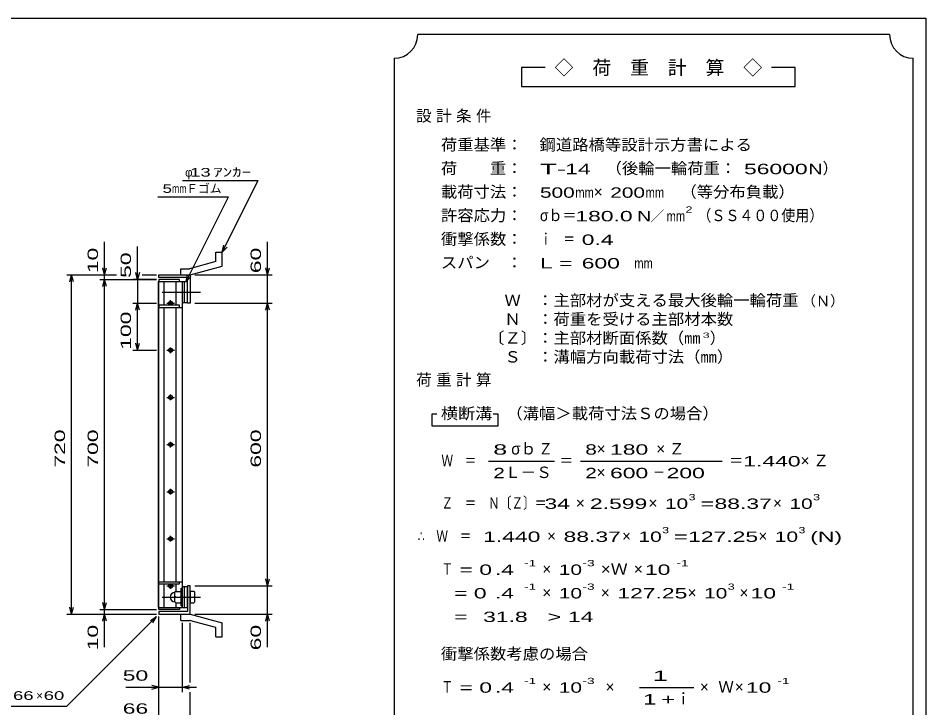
# Model space of a CAD drawing. Units: millimetres, scale not verified. Extents: x -1820 to 1731, y -1282 to 1054.
# Drawn here: x -193 to 1731, y -410 to 1054 of the extents above; entities that cross this region are included whole.
import ezdxf
from ezdxf.enums import TextEntityAlignment as Align

# ---------------------------------------------------------------- set-up
doc = ezdxf.new("R2010")
doc.units = ezdxf.units.MM
doc.header["$LTSCALE"] = 10
doc.linetypes.add('CHAIN', pattern=[18.5, 12, -1.5, 3.5, -1.5])
for name, color, linetype, lineweight in [('0_2', 150, 'Continuous', 25), ('16', 3, 'Continuous', 25), ('19', 6, 'Continuous', 25), ('22', 2, 'Continuous', 25)]:
    doc.layers.add(name, color=color, linetype=linetype, lineweight=lineweight)
doc.styles.add('ベクトル', font='')
doc.styles.get('ベクトル').set_extended_font_data('ベクトル')

msp = doc.modelspace()

# ---------------------------------------------------------------- linework, layer by layer
at = {"layer": '0_2'}
for p, q in [((-1729, 1053.5), (1731, 1053.5)), ((1731, 1053.5), (1731, -1146.5))]:
    msp.add_line(p, q, dxfattribs=at)
at = {"layer": '16'}
for p, q in [((104.3, -196.5), (104.3, 494.5)), ((104.3, 494.5), (105, 494.5)), ((149, 499), (105, 499)), ((105, 499), (105, 494.5)), ((105, 494.5), (149, 494.5)), ((105, -196.5), (105, 494.5)), ((105, 494.5), (155, 494.5)), ((116.5, 444.5), (116.5, 494.5)), ((141.5, 444.5), (141.5, 494.5)), ((149, 494.5), (149, 499)), ((155, -196.5), (155, 494.5)), ((155, 494.5), (159.5, 494.5)), ((159.5, 450.5), (159.5, 494.5)), ((159.5, 494.5), (165.5, 494.5)), ((165.5, 450.5), (165.5, 494.5)), ((105, 444.5), (105, 440)), ((149, 444.5), (105, 444.5)), ((122, 449), (138, 449)), ((128, 452), (132, 452)), ((128, 446), (132, 446)), ((130, 444.5), (130, 455)), ((149, 440), (149, 444.5)), ((155, 450.5), (159.5, 450.5)), ((159.5, 450.5), (165.5, 450.5)), ((105, 440), (155, 440)), ((116.5, -142), (116.5, 440)), ((141.5, -142), (141.5, 440)), ((122, 349), (138, 349)), ((128, 352), (132, 352)), ((130, 343), (130, 355)), ((128, 346), (132, 346)), ((128, 252), (132, 252)), ((130, 243), (130, 255)), ((122, 249), (138, 249)), ((128, 246), (132, 246)), ((130, 143), (130, 155)), ((122, 149), (138, 149)), ((128, 152), (132, 152)), ((128, 146), (132, 146)), ((122, 49), (138, 49)), ((128, 52), (132, 52)), ((128, 46), (132, 46)), ((130, 43), (130, 55)), ((122, -51), (138, -51)), ((128, -48), (132, -48)), ((128, -54), (132, -54)), ((130, -57), (130, -45)), ((105, -146.5), (105, -142)), ((105, -142), (155, -142)), ((105, -146.5), (149, -146.5)), ((116.5, -196.5), (116.5, -146.5)), ((122, -151), (138, -151)), ((128, -148), (132, -148)), ((130, -157), (130, -146.5)), ((141.5, -161.5), (141.5, -146.5)), ((149, -146.5), (149, -142)), ((155, -152.5), (159.5, -152.5)), ((159.5, -196.5), (159.5, -152.5)), ((159.5, -152.5), (165.5, -152.5)), ((165.5, -196.5), (165.5, -152.5)), ((128, -154), (132, -154)), ((141, -162.5), (139, -164.5)), ((139, -184.5), (139, -164.5)), ((141, -174.5), (139, -172.5)), ((141, -162.5), (150, -162.5)), ((152, -164.5), (150, -162.5)), ((150, -174.5), (152, -172.5)), ((152, -193), (152, -156)), ((152, -156), (155, -156)), ((155, -193), (155, -156)), ((141, -174.5), (139, -176.5)), ((139, -184.5), (141, -186.5)), ((141, -174.5), (150, -174.5)), ((141, -186.5), (150, -186.5)), ((141.5, -196.5), (141.5, -187.5)), ((152, -176.5), (150, -174.5)), ((150, -186.5), (152, -184.5)), ((104.3, -196.5), (105, -196.5)), ((105, -196.5), (149, -196.5)), ((105, -201), (105, -196.5)), ((105, -196.5), (155, -196.5)), ((149, -201), (105, -201)), ((149, -196.5), (149, -201)), ((152, -193), (155, -193)), ((155, -196.5), (159.5, -196.5)), ((159.5, -196.5), (165.5, -196.5))]:
    msp.add_line(p, q, dxfattribs=at)
at = {"layer": '16', "linetype": 'CHAIN'}
for p, q in [((112, 472.5), (193, 472.5)), ((112, -174.5), (193, -174.5))]:
    msp.add_line(p, q, dxfattribs=at)
at = {"layer": '16'}
for centre, radius, start, end in [((128, 449), 3, 90, 270), ((130, 449), 4, 46.6, 133.4), ((130, 449), 4, 226.6, 313.4), ((132, 449), 3, 270, 90), ((128, 349), 3, 90, 270), ((130, 349), 4, 46.6, 133.4), ((132, 349), 3, 270, 90), ((130, 349), 4, 226.6, 313.4), ((128, 249), 3, 90, 270), ((130, 249), 4, 46.6, 133.4), ((132, 249), 3, 270, 90), ((130, 249), 4, 226.6, 313.4), ((128, 149), 3, 90, 270), ((130, 149), 4, 46.6, 133.4), ((130, 149), 4, 226.6, 313.4), ((132, 149), 3, 270, 90), ((128, 49), 3, 90, 270), ((130, 49), 4, 46.6, 133.4), ((130, 49), 4, 226.6, 313.4), ((132, 49), 3, 270, 90), ((128, -51), 3, 90, 270), ((130, -51), 4, 46.6, 133.4), ((130, -51), 4, 226.6, 313.4), ((132, -51), 3, 270, 90), ((128, -151), 3, 90, 270), ((130, -151), 4, 46.6, 133.4), ((130, -151), 4, 226.6, 313.4), ((132, -151), 3, 270, 90), ((139, -174.5), 10, 90, 270)]:
    msp.add_arc(centre, radius, start, end, dxfattribs=at)
at = {"layer": '19'}
for p, q in [((226.1, 557.1), (239.1, 557.1)), ((226.1, 537.1), (226.1, 557.1)), ((239.1, 527.1), (239.1, 557.1)), ((151.5, 522), (169.8, 522)), ((151.5, 509), (151.5, 522)), ((226.1, 537.1), (169.8, 522)), ((171.5, 509), (239.1, 527.1)), ((105, 503), (105, 509)), ((105, 509), (171.5, 509)), ((165.5, 503), (105, 503)), ((151.5, 509), (171.5, 509)), ((165.5, 449), (165.5, 503)), ((171.5, 509), (171.5, 449)), ((171.5, 449), (165.5, 449)), ((171.5, -151), (165.5, -151)), ((165.5, -151), (165.5, -205)), ((171.5, -211), (171.5, -151)), ((179.5, -162.5), (171.5, -162.5)), ((171.5, -162.5), (171.5, -186.5)), ((181.5, -164.5), (179.5, -162.5)), ((181.5, -172.5), (179.5, -174.5)), ((181.5, -184.5), (181.5, -164.5)), ((171.5, -174.5), (179.5, -174.5)), ((171.5, -186.5), (179.5, -186.5)), ((179.5, -174.5), (181.5, -176.5)), ((179.5, -186.5), (181.5, -184.5)), ((105, -205), (105, -211)), ((165.5, -205), (105, -205)), ((105, -211), (171.5, -211)), ((151.5, -211), (171.5, -211)), ((151.5, -224), (151.5, -211)), ((171.5, -211), (239.1, -229.1)), ((151.5, -224), (169.8, -224)), ((226.1, -239.1), (169.8, -224)), ((239.1, -259.1), (239.1, -229.1)), ((226.1, -259.1), (226.1, -239.1)), ((226.1, -259.1), (239.1, -259.1))]:
    msp.add_line(p, q, dxfattribs=at)
at = {"layer": '22', "color": 4}
for p, q in [((1654, 1018.5), (654, 1018.5)), ((604, 968.5), (604, -581.5)), ((1704, -581.5), (1704, 968.5)), ((924, 948.5), (874, 948.5)), ((874, 948.5), (874, 908.5)), ((1454, 948.5), (1404, 948.5)), ((1454, 908.5), (1454, 948.5)), ((874, 908.5), (1454, 908.5)), ((155.5, 709), (315.5, 709)), ((239.5, 557), (315.5, 709)), ((103, 674.5), (253, 674.5)), ((163, 494.5), (253, 674.5)), ((-10, 509), (-10, 579)), ((335.5, 509), (335.5, 579)), ((60, 499), (60, 569)), ((239.5, 557), (242.5, 571.6)), ((239.5, 557), (249.5, 568)), ((-10, 509), (-14, 524)), ((-10, 509), (-6, 524)), ((335.5, 509), (331.5, 524)), ((335.5, 509), (339.5, 524)), ((-90, 509), (15, 509)), ((-84, 494), (-80, 509)), ((-76, 494), (-80, 509)), ((-80, -211), (-80, 509)), ((-20, 509), (15, 509)), ((-10, 499), (-10, 509)), ((60, 499), (56, 514)), ((64, 514), (60, 499)), ((70, 509), (100, 509)), ((70, 509), (100, 509)), ((163, 494.5), (166, 509.1)), ((163, 494.5), (173, 505.5)), ((181.5, 509), (345.5, 509)), ((335.5, 449), (335.5, 509)), ((-20, 499), (100, 499)), ((-14, 484), (-10, 499)), ((-6, 484), (-10, 499)), ((-10, -201), (-10, 499)), ((100, 499), (50, 499)), ((60, 499), (60, 449)), ((50, 449), (100, 449)), ((56, 434), (60, 449)), ((64, 434), (60, 449)), ((60, 349), (60, 449)), ((181.5, 449), (345.5, 449)), ((331.5, 434), (335.5, 449)), ((339.5, 434), (335.5, 449)), ((335.5, -151), (335.5, 449)), ((50, 349), (100, 349)), ((60, 349), (56, 364)), ((60, 349), (64, 364)), ((694, 213.5), (684, 213.5)), ((684, 213.5), (684, 188.5)), ((824, 213.5), (814, 213.5)), ((824, 188.5), (824, 213.5)), ((684, 188.5), (824, 188.5)), ((804, 113.5), (944, 113.5)), ((999, 113.5), (1299, 113.5)), ((181.5, -151), (345.5, -151)), ((335.5, -151), (331.5, -136)), ((335.5, -151), (339.5, -136)), ((335.5, -211), (335.5, -151)), ((-10, -201), (-14, -186)), ((-10, -201), (-6, -186)), ((-90, -211), (100, -211)), ((-80, -211), (-84, -196)), ((-80, -211), (-76, -196)), ((-20, -201), (100, -201)), ((-20, -211), (100, -211)), ((-14, -226), (-10, -211)), ((-10, -211), (-10, -201)), ((-6, -226), (-10, -211)), ((-10, -281), (-10, -211)), ((181.5, -211), (345.5, -211)), ((331.5, -226), (335.5, -211)), ((339.5, -226), (335.5, -211)), ((335.5, -281), (335.5, -211)), ((-90, -406), (100, -216)), ((87, -224), (100, -216)), ((92, -229), (100, -216)), ((105, -376), (105, -216)), ((105, -446), (105, -216)), ((155, -376), (155, -229)), ((171.5, -356), (171.5, -229)), ((105, -366), (90, -362)), ((155, -366), (170, -362)), ((35, -366), (105, -366)), ((90, -370), (105, -366)), ((105, -366), (155, -366)), ((170, -370), (155, -366)), ((155, -366), (185, -366)), ((171.5, -446), (171.5, -376)), ((1124, -366.5), (1239, -366.5)), ((-290, -406), (-90, -406))]:
    msp.add_line(p, q, dxfattribs=at)
for centre, start, end in [((604, 1018.5), 270, 0), ((1704, 1018.5), 180, 270)]:
    msp.add_arc(centre, 50, start, end, dxfattribs=at)

# ---------------------------------------------------------------- texts
at = {"layer": '22', "style": 'ベクトル'}
for s, height, p in [('◇\u3000荷\u3000重\u3000計\u3000算\u3000◇', 29.33, (944, 948.5)), ('）', 24.2, (1512, 735)), ('φ', 18.3, (160.5, 726.5)), ('Ｆゴム', 18.33, (163, 692)), ('×', 24.2, (1027, 685)), ('／', 22, (1146.5, 633.5)), ('（Ｎ）', 21.99, (1468, 453.5)), ('）', 24.2, (1273, 375)), ('σｂ', 24.19, (852, 140)), ('×', 24.2, (1033, 140)), ('Ｌ－Ｓ', 24.19, (839, 90)), ('×', 24.2, (1033, 90)), ('×', 24.2, (989, 25)), ('×', 24.2, (1143, 25)), ('×', 24.2, (1407, 25)), ('×', 24.2, (928, -45)), ('×', 24.2, (1087, -45)), ('×', 24.2, (1376, -45)), ('×', 24.2, (918, -115)), ('×', 24.2, (1112, -115)), ('×', 24.2, (918, -165)), ('×', 24.2, (1042, -165)), ('×', 24.2, (1226, -165)), ('×', 24.2, (1336, -165)), ('×', 24.2, (918, -365)), ('×', 24.2, (1052, -365)), ('×', 24.2, (1252, -365)), ('Ｗ', 24.2, (1291, -365)), ('×', 24.2, (1326, -365)), ('×', 18.3, (-155, -383.5)), ('ｉ', 24.2, (1200.5, -390))]:
    msp.add_text(s, height=height, dxfattribs=at).set_placement(p, align=Align.MIDDLE_LEFT)
for s, height, width, p in [('荷重基準：\u3000', 24.19, 1.05, (703, 785)), ('鋼道路橋等設計示方書による', 24.19, 1.05, (912, 785)), ('荷\u3000\u3000重：\u3000', 24.19, 1.05, (703, 735)), ('（後輪一輪荷重：', 24.19, 1.05, (1052, 735)), (' 13 ', 18.33, 1.6, (160.5, 726.5)), ('ｱﾝｶｰ', 18.33, 1.6, (220.5, 726.5)), ('T-', 21.99, 2, (913, 733.5)), (' 14 ', 21.99, 1.65, (953, 733.5)), (' 56000', 21.99, 1.65, (1332, 733.5)), ('N', 22, 1.4, (1482, 733.5)), ('5', 18.3, 1.45, (113, 692)), ('mm', 18.33, 0.75, (133, 692)), ('載荷寸法：\u3000', 24.19, 1.05, (703, 685)), ('500', 21.99, 1.5, (913, 683.5)), ('200', 21.99, 1.5, (1062, 683.5)), ('\u3000（等分布負載）', 24.19, 1.05, (1176, 685)), ('mm', 21.99, 0.8, (988, 683.5)), ('mm', 21.99, 0.8, (1137, 683.5)), ('2', 13.2, 1.5, (1221.5, 647.5)), ('許容応力：\u3000', 24.19, 1.05, (703, 635)), ('σｂ＝', 24.19, 0.9, (913, 635)), ('180.0', 21.99, 1.65, (988, 633.5)), ('N', 22, 1.4, (1119, 633.5)), ('mm', 21.99, 0.8, (1181.5, 633.5)), ('（ＳＳ４００使用）', 24.19, 0.9, (1246.5, 635)), ('衝撃係数：\u3000', 24.19, 1.05, (703, 585)), ('ｉ\u3000＝', 24.19, 0.75, (913, 585)), (' 0.4', 21.99, 1.65, (988, 583.5)), ('スパン\u3000：\u3000', 24.19, 1.05, (703, 535)), ('L =', 21.99, 1.65, (913, 533.5)), (' 600 ', 21.99, 1.65, (988, 533.5)), ('mm', 21.99, 0.8, (1113, 533.5)), ('\u3000Ｗ\u3000：主部材が支える最大後輪一輪荷重', 24.19, 1.05, (803, 455)), ('\u3000Ｎ\u3000：荷重を受ける主部材本数', 24.19, 1.05, (803, 415)), ('〔Ｚ〕：主部材断面係数（㎜', 24.19, 1.05, (803, 375)), ('3', 11, 1.8, (1258, 381)), ('\u3000Ｓ\u3000：溝幅方向載荷寸法（㎜）', 24.19, 1.05, (803, 335)), ('\u3000（溝幅＞載荷寸法Ｓの場合）', 24.19, 1.05, (807, 215)), ('横断溝', 24.19, 1.1, (703, 215)), ('8', 22, 1.8, (814, 138.5)), ('Ｚ', 24.2, 0.9, (910, 140)), ('8', 22, 1.5, (1009, 138.5)), (' 180 ', 21.99, 1.65, (1048, 138.5)), ('Ｗ\u3000＝', 24.19, 0.75, (704, 115)), ('＝', 24.2, 0.9, (954, 115)), ('＝', 24.2, 0.9, (1314, 115)), ('1.440', 21.99, 1.65, (1344, 113.5)), ('2', 22, 1.5, (814, 88.5)), ('2', 22, 1.5, (1009, 88.5)), (' 600 ', 21.99, 1.65, (1048, 88.5)), (' 200 ', 21.99, 1.65, (1168, 88.5)), ('－', 24.2, 0.75, (1153, 90)), ('Ｚ\u3000＝\u3000Ｎ〔Ｚ〕＝', 24.19, 0.75, (704, 25)), ('3', 13.2, 1.5, (1228, 37.5)), ('3', 13.2, 1.5, (1492, 37.5)), (' 34 ', 21.99, 1.65, (909, 23.5)), ('2.599', 21.99, 1.65, (1019, 23.5)), ('10', 21.99, 1.5, (1178, 23.5)), ('=', 22, 1.7, (1253, 23.5)), ('88.37', 21.99, 1.65, (1283, 23.5)), ('10', 21.99, 1.5, (1442, 23.5)), ('∴\u3000Ｗ\u3000＝', 24.19, 0.75, (654, -45)), (' 1.440', 21.99, 1.65, (779, -46.5)), ('88.37', 21.99, 1.65, (963, -46.5)), ('10', 21.99, 1.5, (1122, -46.5)), ('3', 13.2, 1.5, (1172, -32.5)), ('127.25', 21.99, 1.65, (1227, -46.5)), ('10', 21.99, 1.5, (1411, -46.5)), ('3', 13.2, 1.5, (1461, -32.5)), ('(N)', 21.99, 1.65, (1486, -46.5)), ('=', 22, 1.7, (1197, -46.5)), ('-1', 13.2, 1.65, (879, -102.5)), ('-3', 13.2, 1.65, (1003, -102.5)), ('-1', 13.2, 1.65, (1202, -102.5)), ('Ｔ', 24.2, 0.75, (704, -115)), (' = 0', 21.99, 1.65, (729, -116.5)), (' .4 ', 21.99, 1.65, (804, -116.5)), ('10', 21.99, 1.5, (953, -116.5)), ('×Ｗ', 24.19, 1.1, (1042, -115)), (' 10 ', 21.99, 1.65, (1122, -116.5)), ('-1', 13.2, 1.65, (879, -152.5)), ('-3', 13.2, 1.65, (1003, -152.5)), ('3', 13.2, 1.5, (1311, -152.5)), ('-1', 13.2, 1.65, (1426, -152.5)), ('  = 0', 21.99, 1.65, (704, -166.5)), (' .4 ', 21.99, 1.65, (804, -166.5)), ('10', 21.99, 1.5, (953, -166.5)), ('127.25', 21.99, 1.65, (1077, -166.5)), ('10', 21.99, 1.5, (1261, -166.5)), (' 10 ', 21.99, 1.65, (1346, -166.5)), (' 31.8', 21.99, 1.65, (779, -216.5)), ('>', 22, 1.7, (929, -216.5)), (' 14 ', 21.99, 1.65, (959, -216.5)), ('  =', 21.99, 1.65, (704, -216.5)), ('衝撃係数考慮の場合', 24.19, 1.05, (703, -295)), (' 50 ', 21.99, 1.65, (15, -341)), ('-1', 13.2, 1.65, (879, -352.5)), ('-3', 13.2, 1.65, (1003, -352.5)), ('-1', 13.2, 1.65, (1416, -352.5)), ('Ｔ', 24.2, 0.75, (704, -365)), (' = 0', 21.99, 1.65, (729, -366.5)), (' .4 ', 21.99, 1.65, (804, -366.5)), ('10', 21.99, 1.5, (953, -366.5)), (' 10 ', 21.99, 1.65, (1336, -366.5)), (' 66 ', 18.33, 1.6, (-215, -383.5)), (' 60 ', 18.33, 1.6, (-150, -383.5)), (' 66 ', 21.99, 1.65, (15, -411))]:
    msp.add_text(s, height=height, dxfattribs=dict(at, width=width)).set_placement(p, align=Align.MIDDLE_LEFT)
at = {"layer": '22', "style": 'ベクトル', "width": 1.65}
for s, p in [(' 10 ', (-35, 499)), (' 60 ', (310.5, 499)), (' 50 ', (35, 489)), (' 100 ', (35, 336.5)), (' 720 ', (-105, 86.5)), (' 700 ', (-35, 86.5)), (' 600 ', (310.5, 86.5)), (' 10 ', (-35, -301)), (' 60 ', (310.5, -301))]:
    msp.add_text(s, height=21.99, rotation=90, dxfattribs=at).set_placement(p, align=Align.MIDDLE_LEFT)
at = {"layer": '22', "attachment_point": 4, "style": 'ベクトル'}
for s, insert, char_height in [('\\T1.28;設計条件', (650.5, 845), 24.19), ('\\T1.28;荷重計算', (650.5, 285), 24.19), ('\\T1.42;×Ｚ', (1159.5, 140), 24.19), ('\\T1.42;×Ｚ', (1465.5, 115), 24.19), ('\\T1.25;\\W2;\\~1\\~', (1131.5, -341.5), 21.99), ('\\T1.33;\\W1.75;1+', (1131.5, -391.5), 21.99)]:
    msp.add_mtext(s, dxfattribs=dict(at, insert=insert, char_height=char_height))

doc.saveas('drawing.dxf')
